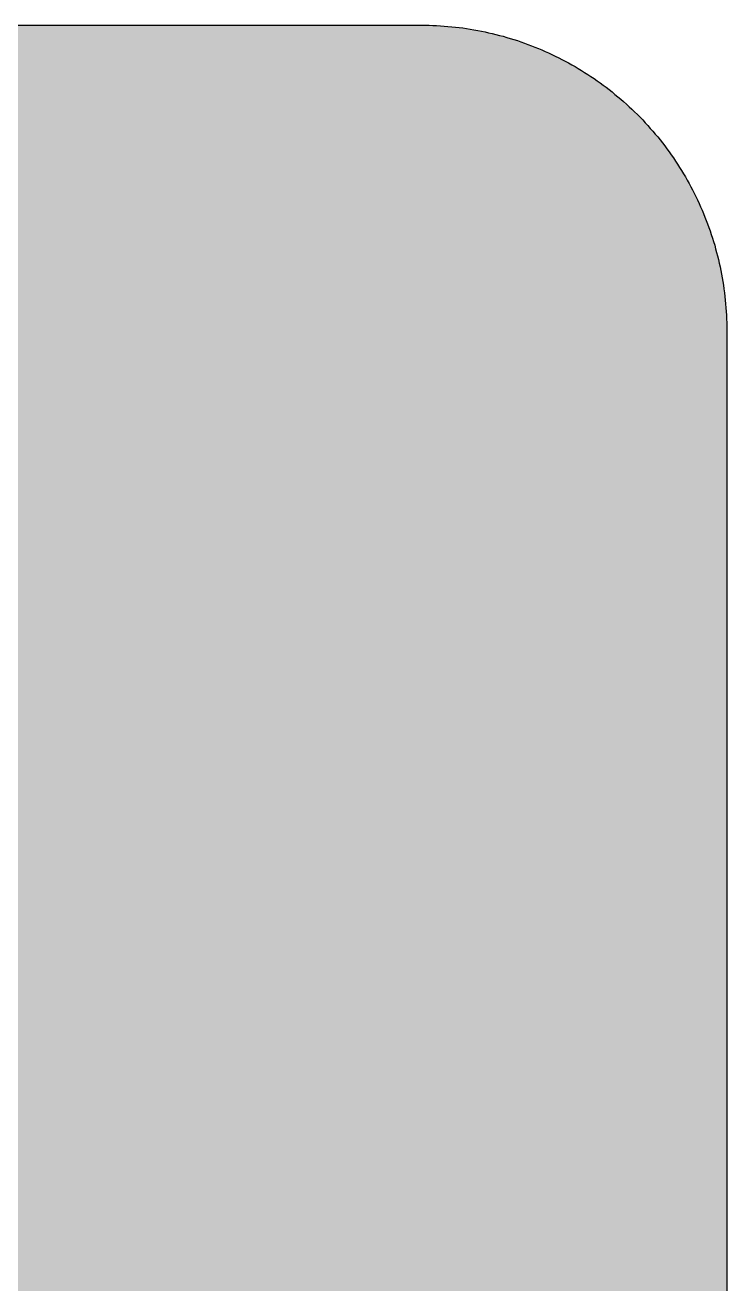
# Model space of a CAD drawing. Header units: millimetres. Extents: x 0 to 212, y 0 to 116.
# Drawn here: x 179.3 to 211.7, y 58.3 to 116.5 of the extents above; entities that cross this region are included whole.
import ezdxf

# ---------------------------------------------------------------- set-up
doc = ezdxf.new("R2010")
doc.units = ezdxf.units.MM

msp = doc.modelspace()

# ---------------------------------------------------------------- hatches: boundary and pattern name
msp.add_hatch(color=254).paths.add_polyline_path([(14.1633, 0.0536), (13.9878, 0.0533), (13.8125, 0.0559), (13.6373, 0.061), (13.462, 0.0686), (13.2893, 0.0787), (13.114, 0.0914), (12.9413, 0.1041), (12.7686, 0.1219), (12.5959, 0.1397), (12.4231, 0.16), (12.2504, 0.1829), (12.0777, 0.2057), (11.9075, 0.2337), (11.7373, 0.2616), (11.5672, 0.2921), (11.397, 0.3251), (11.2268, 0.3607), (11.0592, 0.3988), (10.8915, 0.4369), (10.7239, 0.4775), (10.5562, 0.5207), (10.3886, 0.5664), (10.2235, 0.6121), (10.0584, 0.6629), (9.8933, 0.7137), (9.7307, 0.7671), (9.5682, 0.8204), (9.4056, 0.8788), (9.2431, 0.9373), (9.083, 0.9982), (8.923, 1.0617), (8.763, 1.1252), (8.6055, 1.1938), (8.4455, 1.2624), (8.2906, 1.331), (8.1331, 1.4046), (7.9781, 1.4783), (7.8232, 1.5545), (7.6708, 1.6332), (7.5184, 1.7145), (7.366, 1.7958), (7.2161, 1.8796), (7.0663, 1.966), (6.919, 2.0523), (6.7716, 2.1438), (6.6243, 2.2352), (6.4795, 2.3266), (6.3348, 2.4232), (6.19, 2.5197), (6.0477, 2.6187), (5.908, 2.7178), (5.7683, 2.8194), (5.6286, 2.9235), (5.4915, 3.0302), (5.3543, 3.1369), (5.2197, 3.2461), (5.0851, 3.3579), (4.953, 3.4722), (4.8209, 3.5865), (4.6914, 3.7033), (4.5644, 3.8202), (4.4348, 3.9395), (4.3104, 4.0615), (4.1859, 4.1859), (4.0615, 4.3104), (3.9395, 4.4348), (3.8202, 4.5618), (3.7033, 4.6914), (3.5865, 4.8209), (3.4722, 4.953), (3.3579, 5.0851), (3.2487, 5.2197), (3.1369, 5.3543), (3.0302, 5.4915), (2.9235, 5.6286), (2.8194, 5.7683), (2.7178, 5.908), (2.6187, 6.0477), (2.5197, 6.19), (2.4232, 6.3348), (2.3266, 6.477), (2.2352, 6.6243), (2.1438, 6.7691), (2.0523, 6.919), (1.966, 7.0663), (1.8796, 7.2161), (1.7958, 7.366), (1.7145, 7.5184), (1.6332, 7.6708), (1.5545, 7.8232), (1.4783, 7.9781), (1.4046, 8.1331), (1.331, 8.2906), (1.2598, 8.4455), (1.1913, 8.603), (1.1252, 8.763), (1.0592, 8.923), (0.9982, 9.083), (0.9373, 9.2431), (0.8763, 9.4056), (0.8204, 9.5682), (0.7645, 9.7307), (0.7112, 9.8933), (0.6604, 10.0584), (0.6121, 10.2235), (0.5639, 10.3911), (0.5207, 10.5562), (0.4775, 10.7239), (0.4343, 10.8915), (0.3962, 11.0592), (0.3607, 11.2268), (0.3251, 11.397), (0.2921, 11.5672), (0.2616, 11.7373), (0.2311, 11.9075), (0.2057, 12.0802), (0.1803, 12.2504), (0.1575, 12.4231), (0.1372, 12.5959), (0.1194, 12.7686), (0.1041, 12.9413), (0.0889, 13.1166), (0.0787, 13.2893), (0.0686, 13.4645), (0.061, 13.6373), (0.0559, 13.8125), (0.0508, 13.9878), (0.0508, 14.163), (0.0522, 102.3592), (0.0508, 102.5322), (0.0559, 102.7074), (0.061, 102.8827), (0.0686, 103.058), (0.0787, 103.2307), (0.0889, 103.4059), (0.1041, 103.5787), (0.1194, 103.7514), (0.1372, 103.9241), (0.1575, 104.0968), (0.1803, 104.2695), (0.2057, 104.4423), (0.2311, 104.6124), (0.2616, 104.7826), (0.2921, 104.9528), (0.3251, 105.123), (0.3607, 105.2932), (0.3962, 105.4608), (0.4343, 105.6284), (0.4775, 105.7961), (0.5207, 105.9637), (0.5639, 106.1314), (0.6121, 106.2965), (0.6604, 106.4616), (0.7112, 106.6267), (0.7645, 106.7892), (0.8204, 106.9518), (0.8763, 107.1143), (0.9373, 107.2769), (0.9982, 107.4369), (1.0592, 107.5969), (1.1252, 107.757), (1.1913, 107.9144), (1.2598, 108.0745), (1.331, 108.2294), (1.4046, 108.3869), (1.4783, 108.5418), (1.5545, 108.6968), (1.6332, 108.8492), (1.7145, 109.0016), (1.7958, 109.154), (1.8796, 109.3038), (1.966, 109.4537), (2.0523, 109.601), (2.1438, 109.7483), (2.2352, 109.8956), (2.3266, 110.0404), (2.4232, 110.1852), (2.5197, 110.33), (2.6187, 110.4722), (2.7178, 110.6119), (2.8194, 110.7516), (2.9235, 110.8913), (3.0302, 111.0285), (3.1369, 111.1656), (3.2487, 111.3003), (3.3579, 111.4349), (3.4722, 111.567), (3.5865, 111.699), (3.7033, 111.8286), (3.8202, 111.9556), (3.9395, 112.0851), (4.0615, 112.2096), (4.1859, 112.334), (4.3104, 112.4585), (4.4348, 112.5804), (4.5644, 112.6998), (4.6914, 112.8166), (4.8209, 112.9335), (4.953, 113.0478), (5.0851, 113.1621), (5.2197, 113.2713), (5.3543, 113.3831), (5.4915, 113.4897), (5.6286, 113.5964), (5.7683, 113.7006), (5.908, 113.8022), (6.0477, 113.9012), (6.19, 114.0003), (6.3348, 114.0968), (6.4795, 114.1933), (6.6243, 114.2848), (6.7716, 114.3762), (6.919, 114.4676), (7.0663, 114.554), (7.2161, 114.6404), (7.366, 114.7242), (7.5184, 114.8055), (7.6708, 114.8867), (7.8232, 114.9655), (7.9781, 115.0417), (8.1331, 115.1153), (8.2906, 115.189), (8.4455, 115.2601), (8.6055, 115.3287), (8.763, 115.3947), (8.923, 115.4608), (9.083, 115.5217), (9.2431, 115.5827), (9.4056, 115.6437), (9.5682, 115.6995), (9.7307, 115.7554), (9.8933, 115.8088), (10.0584, 115.8596), (10.2235, 115.9078), (10.3886, 115.9561), (10.5562, 115.9993), (10.7239, 116.0424), (10.8915, 116.0856), (11.0592, 116.1237), (11.2268, 116.1593), (11.397, 116.1948), (11.5672, 116.2279), (11.7373, 116.2583), (11.9075, 116.2888), (12.0777, 116.3142), (12.2504, 116.3396), (12.4231, 116.3625), (12.5959, 116.3828), (12.7686, 116.4006), (12.9413, 116.4158), (13.114, 116.4311), (13.2893, 116.4412), (13.462, 116.4514), (13.6373, 116.459), (13.8125, 116.4641), (13.9878, 116.4692), (14.163, 116.4692), (197.6078, 116.4703), (197.7822, 116.4692), (197.9574, 116.4641), (198.1327, 116.459), (198.3054, 116.4514), (198.4807, 116.4412), (198.6534, 116.4311), (198.8287, 116.4158), (199.0014, 116.4006), (199.1741, 116.3828), (199.3468, 116.3625), (199.5195, 116.3396), (199.6897, 116.3142), (199.8624, 116.2888), (200.0326, 116.2583), (200.2028, 116.2279), (200.373, 116.1948), (200.5432, 116.1593), (200.7108, 116.1237), (200.8784, 116.0856), (201.0461, 116.0424), (201.2137, 115.9993), (201.3788, 115.9561), (201.5465, 115.9078), (201.7116, 115.8596), (201.8767, 115.8088), (202.0392, 115.7554), (202.2018, 115.6995), (202.3643, 115.6437), (202.5269, 115.5827), (202.6869, 115.5217), (202.8469, 115.4608), (203.007, 115.3947), (203.167, 115.3287), (203.3245, 115.2601), (203.4794, 115.189), (203.6369, 115.1153), (203.7918, 115.0417), (203.9468, 114.9655), (204.0992, 114.8867), (204.2516, 114.8055), (204.404, 114.7242), (204.5538, 114.6404), (204.7037, 114.554), (204.8535, 114.4676), (205.0009, 114.3762), (205.1456, 114.2848), (205.293, 114.1933), (205.4352, 114.0968), (205.58, 114.0003), (205.7222, 113.9012), (205.8619, 113.8022), (206.0016, 113.7006), (206.1413, 113.5964), (206.2785, 113.4897), (206.4156, 113.3831), (206.5503, 113.2713), (206.6849, 113.1621), (206.817, 113.0478), (206.949, 112.9335), (207.0786, 112.8166), (207.2081, 112.6998), (207.3351, 112.5804), (207.4596, 112.4585), (207.584, 112.334), (207.7085, 112.2096), (207.8304, 112.0851), (207.9498, 111.9556), (208.0666, 111.8286), (208.1835, 111.699), (208.2978, 111.567), (208.4121, 111.4349), (208.5238, 111.3003), (208.6331, 111.1656), (208.7397, 111.0285), (208.8464, 110.8913), (208.9506, 110.7516), (209.0522, 110.6119), (209.1512, 110.4722), (209.2503, 110.33), (209.3468, 110.1852), (209.4433, 110.0404), (209.5348, 109.8956), (209.6262, 109.7483), (209.7176, 109.601), (209.804, 109.4537), (209.8904, 109.3038), (209.9742, 109.154), (210.0555, 109.0016), (210.1367, 108.8492), (210.2155, 108.6968), (210.2917, 108.5418), (210.3653, 108.3869), (210.439, 108.2294), (210.5076, 108.0745), (210.5762, 107.9144), (210.6447, 107.757), (210.7082, 107.5969), (210.7717, 107.4369), (210.8327, 107.2769), (210.8911, 107.1143), (210.9495, 106.9518), (211.0029, 106.7892), (211.0562, 106.6267), (211.107, 106.4616), (211.1578, 106.2965), (211.2035, 106.1314), (211.2493, 105.9637), (211.2924, 105.7961), (211.3331, 105.6284), (211.3712, 105.4608), (211.4093, 105.2932), (211.4448, 105.123), (211.4779, 104.9528), (211.5083, 104.7826), (211.5363, 104.6124), (211.5642, 104.4423), (211.5871, 104.2695), (211.6099, 104.0968), (211.6303, 103.9241), (211.648, 103.7514), (211.6658, 103.5787), (211.6785, 103.4059), (211.6912, 103.2307), (211.7014, 103.058), (211.709, 102.8827), (211.7141, 102.7074), (211.7166, 102.5322), (211.7166, 102.3569), (211.7189, 14.1647), (211.7166, 13.9878), (211.7141, 13.8125), (211.709, 13.6373), (211.7014, 13.4645), (211.6912, 13.2893), (211.6785, 13.1166), (211.6658, 12.9413), (211.648, 12.7686), (211.6303, 12.5959), (211.6099, 12.4231), (211.5871, 12.2504), (211.5642, 12.0802), (211.5363, 11.9075), (211.5083, 11.7373), (211.4779, 11.5672), (211.4448, 11.397), (211.4093, 11.2268), (211.3712, 11.0592), (211.3331, 10.8915), (211.2924, 10.7239), (211.2493, 10.5562), (211.2035, 10.3911), (211.1578, 10.2235), (211.107, 10.0584), (211.0562, 9.8933), (211.0029, 9.7307), (210.9495, 9.5682), (210.8911, 9.4056), (210.8327, 9.2431), (210.7717, 9.083), (210.7082, 8.923), (210.6447, 8.763), (210.5762, 8.603), (210.5076, 8.4455), (210.439, 8.2906), (210.3653, 8.1331), (210.2917, 7.9781), (210.2155, 7.8232), (210.1367, 7.6708), (210.0555, 7.5184), (209.9742, 7.366), (209.8904, 7.2161), (209.804, 7.0663), (209.7176, 6.919), (209.6262, 6.7691), (209.5348, 6.6243), (209.4433, 6.477), (209.3468, 6.3348), (209.2503, 6.19), (209.1512, 6.0477), (209.0522, 5.908), (208.9506, 5.7683), (208.8464, 5.6286), (208.7397, 5.4915), (208.6331, 5.3543), (208.5238, 5.2197), (208.4121, 5.0851), (208.2978, 4.953), (208.1835, 4.8209), (208.0666, 4.6914), (207.9498, 4.5618), (207.8304, 4.4348), (207.7085, 4.3104), (207.584, 4.1859), (207.4596, 4.0615), (207.3351, 3.9395), (207.2081, 3.8202), (207.0786, 3.7033), (206.949, 3.5865), (206.817, 3.4722), (206.6849, 3.3579), (206.5503, 3.2461), (206.4156, 3.1369), (206.2785, 3.0302), (206.1413, 2.9235), (206.0016, 2.8194), (205.8619, 2.7178), (205.7222, 2.6187), (205.58, 2.5197), (205.4352, 2.4232), (205.293, 2.3266), (205.1456, 2.2352), (205.0009, 2.1438), (204.8535, 2.0523), (204.7037, 1.966), (204.5538, 1.8796), (204.404, 1.7958), (204.2516, 1.7145), (204.0992, 1.6332), (203.9468, 1.5545), (203.7918, 1.4783), (203.6369, 1.4046), (203.4794, 1.331), (203.3245, 1.2624), (203.167, 1.1938), (203.007, 1.1252), (202.8469, 1.0617), (202.6869, 0.9982), (202.5269, 0.9373), (202.3643, 0.8788), (202.2018, 0.8204), (202.0392, 0.7671), (201.8767, 0.7137), (201.7116, 0.6629), (201.5465, 0.6121), (201.3788, 0.5664), (201.2137, 0.5207), (201.0461, 0.4775), (200.8784, 0.4369), (200.7108, 0.3988), (200.5432, 0.3607), (200.373, 0.3251), (200.2028, 0.2921), (200.0326, 0.2616), (199.8624, 0.2337), (199.6897, 0.2057), (199.5195, 0.1829), (199.3468, 0.16), (199.1741, 0.1397), (199.0014, 0.1219), (198.8287, 0.1041), (198.6534, 0.0914), (198.4807, 0.0787), (198.3054, 0.0686), (198.1327, 0.061), (197.9574, 0.0559), (197.7822, 0.0533), (197.6069, 0.0533)])
h = msp.add_hatch(color=59)
h.paths.add_polyline_path([(14.1633, 3.5814), (13.8887, 3.5839), (13.6169, 3.5941), (13.3477, 3.6119), (13.081, 3.6347), (12.8143, 3.6652), (12.5501, 3.7008), (12.2885, 3.7465), (12.0294, 3.7948), (11.7729, 3.8506), (11.5164, 3.9141), (11.2649, 3.9827), (11.016, 4.0564), (10.7671, 4.1351), (10.5232, 4.2215), (10.2819, 4.3129), (10.0432, 4.412), (9.8069, 4.5161), (9.5733, 4.6228), (9.3447, 4.7371), (9.1186, 4.8565), (8.8951, 4.9809), (8.6741, 5.113), (8.4582, 5.2476), (8.2448, 5.3873), (8.0366, 5.5321), (7.8308, 5.682), (7.6276, 5.8369), (7.4295, 5.9969), (7.2365, 6.1595), (7.046, 6.3297), (6.8605, 6.5024), (6.6777, 6.6802), (6.5024, 6.8605), (6.3271, 7.046), (6.1595, 7.2365), (5.9969, 7.432), (5.8369, 7.6302), (5.682, 7.8308), (5.5321, 8.0366), (5.3873, 8.2448), (5.2451, 8.4582), (5.1105, 8.6741), (4.9809, 8.8951), (4.8565, 9.1186), (4.7371, 9.3447), (4.6228, 9.5758), (4.5136, 9.8069), (4.4094, 10.0432), (4.3129, 10.2819), (4.2215, 10.5232), (4.1351, 10.7696), (4.0538, 11.016), (3.9802, 11.2649), (3.9116, 11.5189), (3.8506, 11.7729), (3.7948, 12.0294), (3.744, 12.2911), (3.7008, 12.5527), (3.6627, 12.8143), (3.6322, 13.081), (3.6093, 13.3502), (3.5916, 13.6195), (3.5814, 13.8913), (3.5789, 14.163), (3.58, 102.3592), (3.5814, 102.6312), (3.5916, 102.903), (3.6093, 103.1723), (3.6322, 103.439), (3.6627, 103.7057), (3.7008, 103.9698), (3.744, 104.2314), (3.7948, 104.4905), (3.8506, 104.7471), (3.9116, 105.0036), (3.9802, 105.2551), (4.0538, 105.504), (4.1351, 105.7529), (4.2215, 105.9967), (4.3129, 106.238), (4.4094, 106.4768), (4.5136, 106.713), (4.6228, 106.9467), (4.7371, 107.1753), (4.8565, 107.4014), (4.9809, 107.6249), (5.1105, 107.8459), (5.2451, 108.0618), (5.3873, 108.2751), (5.5321, 108.4834), (5.682, 108.6891), (5.8369, 108.8923), (5.9969, 109.0905), (6.1595, 109.2835), (6.3271, 109.474), (6.5024, 109.6594), (6.6777, 109.8423), (6.8605, 110.0176), (7.046, 110.1928), (7.2365, 110.3605), (7.4295, 110.523), (7.6276, 110.683), (7.8308, 110.838), (8.0366, 110.9878), (8.2448, 111.1326), (8.4582, 111.2749), (8.6741, 111.4095), (8.8951, 111.539), (9.1186, 111.6635), (9.3447, 111.7829), (9.5733, 111.8972), (9.8069, 112.0064), (10.0432, 112.1105), (10.2819, 112.207), (10.5232, 112.2985), (10.7671, 112.3848), (11.016, 112.4661), (11.2649, 112.5398), (11.5164, 112.6084), (11.7729, 112.6693), (12.0294, 112.7252), (12.2885, 112.776), (12.5501, 112.8192), (12.8143, 112.8573), (13.081, 112.8878), (13.3477, 112.9106), (13.6169, 112.9284), (13.8887, 112.9386), (14.163, 112.9411), (197.6078, 112.9425), (197.8787, 112.9386), (198.1505, 112.9284), (198.4197, 112.9106), (198.689, 112.8878), (198.9557, 112.8573), (199.2173, 112.8192), (199.4789, 112.776), (199.7405, 112.7252), (199.9971, 112.6693), (200.2511, 112.6084), (200.5051, 112.5398), (200.754, 112.4661), (201.0004, 112.3848), (201.2467, 112.2985), (201.488, 112.207), (201.7268, 112.1105), (201.963, 112.0064), (202.1942, 111.8972), (202.4253, 111.7829), (202.6514, 111.6635), (202.8749, 111.539), (203.0959, 111.4095), (203.3118, 111.2749), (203.5251, 111.1326), (203.7334, 110.9878), (203.9391, 110.838), (204.1398, 110.683), (204.3379, 110.523), (204.5335, 110.3605), (204.724, 110.1928), (204.9094, 110.0176), (205.0898, 109.8423), (205.2676, 109.6594), (205.4403, 109.474), (205.6105, 109.2835), (205.773, 109.0905), (205.933, 108.8923), (206.088, 108.6891), (206.2378, 108.4834), (206.3826, 108.2751), (206.5223, 108.0618), (206.6569, 107.8459), (206.789, 107.6249), (206.9135, 107.4014), (207.0329, 107.1753), (207.1472, 106.9467), (207.2538, 106.713), (207.358, 106.4768), (207.457, 106.238), (207.5485, 105.9967), (207.6348, 105.7529), (207.7136, 105.504), (207.7872, 105.2551), (207.8558, 105.0036), (207.9193, 104.7471), (207.9752, 104.4905), (208.0235, 104.2314), (208.0692, 103.9698), (208.1047, 103.7057), (208.1352, 103.439), (208.1581, 103.1723), (208.1759, 102.903), (208.186, 102.6312), (208.1911, 102.3569), (208.1911, 14.1647), (208.186, 13.8913), (208.1759, 13.6195), (208.1581, 13.3502), (208.1352, 13.081), (208.1047, 12.8143), (208.0692, 12.5527), (208.0235, 12.2911), (207.9752, 12.0294), (207.9193, 11.7729), (207.8558, 11.5189), (207.7872, 11.2649), (207.7136, 11.016), (207.6348, 10.7696), (207.5485, 10.5232), (207.457, 10.2819), (207.358, 10.0432), (207.2538, 9.8069), (207.1472, 9.5758), (207.0329, 9.3447), (206.9135, 9.1186), (206.789, 8.8951), (206.6569, 8.6741), (206.5223, 8.4582), (206.3826, 8.2448), (206.2378, 8.0366), (206.088, 7.8308), (205.933, 7.6302), (205.773, 7.432), (205.6105, 7.2365), (205.4403, 7.046), (205.2676, 6.8605), (205.0898, 6.6802), (204.9094, 6.5024), (204.724, 6.3297), (204.5335, 6.1595), (204.3379, 5.9969), (204.1398, 5.8369), (203.9391, 5.682), (203.7334, 5.5321), (203.5251, 5.3873), (203.3118, 5.2476), (203.0959, 5.113), (202.8749, 4.9809), (202.6514, 4.8565), (202.4253, 4.7371), (202.1942, 4.6228), (201.963, 4.5161), (201.7268, 4.412), (201.488, 4.3129), (201.2467, 4.2215), (201.0004, 4.1351), (200.754, 4.0564), (200.5051, 3.9827), (200.2511, 3.9141), (199.9971, 3.8506), (199.7405, 3.7948), (199.4789, 3.7465), (199.2173, 3.7008), (198.9557, 3.6652), (198.689, 3.6347), (198.4197, 3.6119), (198.1505, 3.5941), (197.8787, 3.5839), (197.6069, 3.5789)])
h.paths.add_polyline_path([(14.1633, 8.8731), (14.0259, 8.8748), (13.8887, 8.8798), (13.7541, 8.8875), (13.622, 8.9002), (13.4874, 8.9154), (13.3553, 8.9332), (13.2258, 8.9535), (13.0962, 8.9789), (12.9667, 9.0068), (12.8397, 9.0373), (12.7127, 9.0729), (12.5882, 9.1084), (12.4663, 9.1491), (12.3419, 9.1923), (12.2225, 9.238), (12.1031, 9.2888), (11.9837, 9.3396), (11.8694, 9.3929), (11.7526, 9.4513), (11.6408, 9.5098), (11.5291, 9.5733), (11.4198, 9.6368), (11.3106, 9.7053), (11.2039, 9.7765), (11.0998, 9.8476), (10.9957, 9.9238), (10.8966, 10), (10.7975, 10.0787), (10.6985, 10.1625), (10.6045, 10.2464), (10.5105, 10.3327), (10.4216, 10.4216), (10.3327, 10.5131), (10.2464, 10.6045), (10.16, 10.701), (10.0787, 10.7975), (10, 10.8966), (9.9212, 10.9982), (9.8476, 11.0998), (9.7739, 11.2039), (9.7053, 11.3106), (9.6368, 11.4198), (9.5707, 11.5291), (9.5098, 11.6408), (9.4488, 11.7551), (9.3929, 11.8694), (9.337, 11.9863), (9.2862, 12.1031), (9.238, 12.2225), (9.1923, 12.3444), (9.1491, 12.4663), (9.1084, 12.5908), (9.0703, 12.7152), (9.0373, 12.8397), (9.0068, 12.9692), (8.9789, 13.0962), (8.9535, 13.2258), (8.9306, 13.3579), (8.9129, 13.4899), (8.8976, 13.622), (8.8849, 13.7566), (8.8773, 13.8913), (8.8722, 14.0259), (8.8697, 14.163), (8.8717, 102.3592), (8.8722, 102.4941), (8.8773, 102.6312), (8.8849, 102.7659), (8.8976, 102.8979), (8.9129, 103.0326), (8.9306, 103.1646), (8.9535, 103.2942), (8.9789, 103.4237), (9.0068, 103.5533), (9.0373, 103.6803), (9.0703, 103.8073), (9.1084, 103.9317), (9.1491, 104.0536), (9.1923, 104.1781), (9.238, 104.2975), (9.2862, 104.4169), (9.337, 104.5362), (9.3929, 104.6505), (9.4488, 104.7674), (9.5098, 104.8791), (9.5707, 104.9909), (9.6368, 105.1001), (9.7053, 105.2093), (9.7739, 105.316), (9.8476, 105.4202), (9.9212, 105.5243), (10, 105.6234), (10.0787, 105.7224), (10.16, 105.8215), (10.2464, 105.9155), (10.3327, 106.0094), (10.4216, 106.0983), (10.5105, 106.1872), (10.6045, 106.2736), (10.6985, 106.36), (10.7975, 106.4412), (10.8966, 106.52), (10.9957, 106.5987), (11.0998, 106.6724), (11.2039, 106.746), (11.3106, 106.8146), (11.4198, 106.8832), (11.5291, 106.9492), (11.6408, 107.0102), (11.7526, 107.0712), (11.8694, 107.127), (11.9837, 107.1829), (12.1031, 107.2337), (12.2225, 107.282), (12.3419, 107.3277), (12.4663, 107.3709), (12.5882, 107.4115), (12.7127, 107.4496), (12.8397, 107.4826), (12.9667, 107.5131), (13.0962, 107.5411), (13.2258, 107.5665), (13.3553, 107.5893), (13.4874, 107.6071), (13.622, 107.6223), (13.7541, 107.635), (13.8887, 107.6427), (14.0259, 107.6477), (14.163, 107.6503), (197.6078, 107.6508), (197.7441, 107.6477), (197.8787, 107.6427), (198.0133, 107.635), (198.1479, 107.6223), (198.28, 107.6071), (198.4121, 107.5893), (198.5442, 107.5665), (198.6737, 107.5411), (198.8007, 107.5131), (198.9303, 107.4826), (199.0547, 107.4496), (199.1792, 107.4115), (199.3036, 107.3709), (199.4256, 107.3277), (199.5475, 107.282), (199.6669, 107.2337), (199.7837, 107.1829), (199.9005, 107.127), (200.0148, 107.0712), (200.1291, 107.0102), (200.2409, 106.9492), (200.3501, 106.8832), (200.4593, 106.8146), (200.566, 106.746), (200.6702, 106.6724), (200.7718, 106.5987), (200.8734, 106.52), (200.9724, 106.4412), (201.0689, 106.36), (201.1655, 106.2736), (201.2569, 106.1872), (201.3483, 106.0983), (201.4372, 106.0094), (201.5236, 105.9155), (201.6074, 105.8215), (201.6912, 105.7224), (201.77, 105.6234), (201.8462, 105.5243), (201.9224, 105.4202), (201.9935, 105.316), (202.0646, 105.2093), (202.1332, 105.1001), (202.1967, 104.9909), (202.2602, 104.8791), (202.3186, 104.7674), (202.377, 104.6505), (202.4304, 104.5362), (202.4812, 104.4169), (202.532, 104.2975), (202.5777, 104.1781), (202.6209, 104.0536), (202.6615, 103.9317), (202.6971, 103.8073), (202.7326, 103.6803), (202.7631, 103.5533), (202.7911, 103.4237), (202.8165, 103.2942), (202.8368, 103.1646), (202.8546, 103.0326), (202.8698, 102.8979), (202.8825, 102.7659), (202.8901, 102.6312), (202.8952, 102.4941), (202.8977, 102.3569), (202.8994, 14.1647), (202.8952, 14.0259), (202.8901, 13.8913), (202.8825, 13.7566), (202.8698, 13.622), (202.8546, 13.4899), (202.8368, 13.3579), (202.8165, 13.2258), (202.7911, 13.0962), (202.7631, 12.9692), (202.7326, 12.8397), (202.6971, 12.7152), (202.6615, 12.5908), (202.6209, 12.4663), (202.5777, 12.3444), (202.532, 12.2225), (202.4812, 12.1031), (202.4304, 11.9863), (202.377, 11.8694), (202.3186, 11.7551), (202.2602, 11.6408), (202.1967, 11.5291), (202.1332, 11.4198), (202.0646, 11.3106), (201.9935, 11.2039), (201.9224, 11.0998), (201.8462, 10.9982), (201.77, 10.8966), (201.6912, 10.7975), (201.6074, 10.701), (201.5236, 10.6045), (201.4372, 10.5131), (201.3483, 10.4216), (201.2569, 10.3327), (201.1655, 10.2464), (201.0689, 10.1625), (200.9724, 10.0787), (200.8734, 10), (200.7718, 9.9238), (200.6702, 9.8476), (200.566, 9.7765), (200.4593, 9.7053), (200.3501, 9.6368), (200.2409, 9.5733), (200.1291, 9.5098), (200.0148, 9.4513), (199.9005, 9.3929), (199.7837, 9.3396), (199.6669, 9.2888), (199.5475, 9.238), (199.4256, 9.1923), (199.3036, 9.1491), (199.1792, 9.1084), (199.0547, 9.0729), (198.9303, 9.0373), (198.8007, 9.0068), (198.6737, 8.9789), (198.5442, 8.9535), (198.4121, 8.9332), (198.28, 8.9154), (198.1479, 8.9002), (198.0133, 8.8875), (197.8787, 8.8798), (197.7441, 8.8748), (197.6069, 8.8722)], flags=16)
h = msp.add_hatch(color=59)
h.paths.add_polyline_path([(193.3152, 75.184), (193.3152, 77.3959), (193.3118, 77.6808), (193.3092, 77.9602), (193.3042, 78.2396), (193.294, 78.5114), (193.2838, 78.7806), (193.2686, 79.0473), (193.2534, 79.309), (193.2356, 79.5655), (193.2127, 79.817), (193.1873, 80.0659), (193.1619, 80.3123), (193.1314, 80.551), (193.0984, 80.7898), (193.0629, 81.0209), (193.0248, 81.2495), (192.9841, 81.473), (192.9384, 81.6915), (192.8927, 81.9074), (192.8419, 82.1182), (192.7885, 82.3265), (192.7301, 82.5271), (192.6717, 82.7253), (192.6082, 82.9208), (192.5422, 83.1088), (192.4736, 83.2942), (192.3999, 83.4746), (192.3237, 83.6524), (192.245, 83.8225), (192.1612, 83.9902), (192.0748, 84.1527), (191.9859, 84.3128), (191.8919, 84.4677), (191.7954, 84.615), (191.6963, 84.7623), (191.5922, 84.902), (191.483, 85.0367), (191.3712, 85.1687), (191.2569, 85.2957), (191.1375, 85.4177), (191.0156, 85.537), (190.8886, 85.6488), (190.7591, 85.758), (190.6245, 85.8622), (190.4848, 85.9612), (190.3425, 86.0552), (190.1977, 86.1441), (190.0453, 86.2305), (189.8929, 86.3117), (189.7329, 86.3854), (189.5704, 86.4565), (189.4027, 86.5226), (189.2325, 86.5835), (189.0573, 86.6419), (188.8769, 86.6927), (188.6915, 86.7385), (188.5036, 86.7816), (188.3105, 86.8197), (188.1149, 86.8502), (187.9117, 86.8782), (187.706, 86.901), (187.4952, 86.9188), (187.2793, 86.929), (187.0583, 86.9366), (186.8322, 86.9391), (186.6113, 86.9366), (186.3928, 86.9315), (186.1795, 86.9188), (185.9686, 86.901), (185.7629, 86.8782), (185.5597, 86.8528), (185.359, 86.8197), (185.1635, 86.7842), (184.973, 86.741), (184.785, 86.6953), (184.5996, 86.6419), (184.4192, 86.5861), (184.244, 86.5226), (184.0687, 86.4565), (183.9011, 86.3854), (183.7334, 86.3067), (183.5734, 86.2228), (183.4134, 86.1365), (183.2585, 86.0425), (183.1061, 85.9434), (182.9587, 85.8418), (182.8165, 85.7326), (182.6743, 85.6183), (182.5371, 85.4989), (182.405, 85.3719), (182.2755, 85.2424), (182.1485, 85.1078), (182.0266, 84.9655), (181.9072, 84.8182), (181.7903, 84.6658), (181.6786, 84.5083), (181.5694, 84.3458), (181.4652, 84.1756), (181.3636, 84.0029), (181.2646, 83.8225), (181.1706, 83.6371), (181.0791, 83.4466), (180.9902, 83.2485), (180.9064, 83.0478), (180.8251, 82.8396), (180.7489, 82.6237), (180.6753, 82.4052), (180.6042, 82.1792), (180.5356, 81.948), (180.4721, 81.7118), (180.4111, 81.468), (180.3552, 81.219), (180.3019, 80.965), (180.2511, 80.706), (180.2028, 80.4393), (180.1597, 80.1675), (180.119, 79.8881), (180.0809, 79.6036), (180.0479, 79.314), (180.0174, 79.0169), (179.9895, 78.7146), (179.9641, 78.4073), (179.9438, 78.0923), (179.926, 77.7723), (179.9133, 77.4446), (179.9006, 77.1119), (179.893, 76.774), (179.8879, 76.4286), (179.8853, 76.0755), (179.8904, 75.6869), (179.898, 75.3085), (179.9107, 74.9402), (179.9285, 74.582), (179.9539, 74.2315), (179.9819, 73.8911), (180.0149, 73.5584), (180.053, 73.2358), (180.0962, 72.9209), (180.1444, 72.6161), (180.1978, 72.3189), (180.2562, 72.0319), (180.3171, 71.7525), (180.3832, 71.4807), (180.4543, 71.2191), (180.528, 70.9625), (180.6067, 70.7161), (180.6905, 70.4774), (180.7769, 70.2462), (180.8658, 70.0202), (180.9623, 69.8043), (181.0588, 69.596), (181.1604, 69.3953), (181.2671, 69.1998), (181.3738, 69.0118), (181.4855, 68.8315), (181.6024, 68.6587), (181.7218, 68.4911), (181.8411, 68.3311), (181.9656, 68.1761), (182.0951, 68.0288), (182.2247, 67.8866), (182.3593, 67.752), (182.4939, 67.6224), (182.6336, 67.5005), (182.7733, 67.3811), (182.9181, 67.2694), (183.0629, 67.1652), (183.2127, 67.0636), (183.3626, 66.9671), (183.515, 66.8782), (183.6699, 66.7918), (183.8249, 66.7131), (183.9849, 66.6369), (184.1449, 66.5683), (184.3075, 66.5023), (184.47, 66.4413), (184.6351, 66.3829), (184.8002, 66.3321), (184.9704, 66.2838), (185.1381, 66.2381), (185.3082, 66.1975), (185.481, 66.1619), (185.6537, 66.1289), (185.8264, 66.101), (186.0017, 66.0756), (186.1744, 66.0527), (186.3522, 66.0349), (186.5274, 66.0197), (186.7052, 66.007), (186.883, 65.9968), (187.0608, 65.9917), (187.2386, 65.9867), (187.4164, 65.9867), (187.5155, 65.9867), (187.6171, 65.9892), (187.7162, 65.9917), (187.8152, 65.9943), (187.9168, 65.9994), (188.0159, 66.0044), (188.1149, 66.0121), (188.214, 66.0197), (188.3131, 66.0298), (188.4121, 66.04), (188.5112, 66.0502), (188.6102, 66.0629), (188.7093, 66.0756), (188.8058, 66.0883), (188.9049, 66.101), (189.0014, 66.1162), (189.0979, 66.134), (189.1944, 66.1492), (189.291, 66.167), (189.3875, 66.1848), (189.484, 66.2051), (189.578, 66.2254), (189.672, 66.2457), (189.7685, 66.2661), (189.8599, 66.2889), (189.9539, 66.3092), (190.0479, 66.3321), (190.1393, 66.3575), (190.2308, 66.3804), (190.3197, 66.4058), (190.4111, 66.4312), (190.5, 66.4566), (190.5889, 66.482), (190.6778, 66.5099), (190.7642, 66.5353), (190.8505, 66.5632), (190.9369, 66.5912), (191.0232, 66.6191), (191.1071, 66.6471), (191.1909, 66.6775), (191.2722, 66.7055), (191.3534, 66.736), (191.4347, 66.7664), (191.5135, 66.7969), (191.5947, 66.8274), (191.6709, 66.8579), (191.7497, 66.8884), (191.8233, 66.9188), (191.8995, 66.9493), (191.9732, 66.9823), (192.0469, 67.0128), (192.118, 67.0433), (192.1891, 67.0763), (192.2577, 67.1068), (192.3263, 67.1398), (192.3948, 67.1703), (192.4609, 67.2033), (192.5244, 67.2338), (192.5879, 67.2643), (192.6514, 67.2973), (192.7123, 67.3278), (192.7708, 67.3583), (192.8292, 67.3913), (192.8876, 67.4218), (191.7636, 70.2564), (191.6963, 70.2234), (191.6278, 70.1904), (191.5617, 70.1599), (191.4931, 70.1269), (191.4271, 70.0964), (191.3585, 70.0659), (191.2925, 70.038), (191.2264, 70.0075), (191.1604, 69.9795), (191.0918, 69.9516), (191.0258, 69.9237), (190.9597, 69.8957), (190.8937, 69.8678), (190.8277, 69.8424), (190.7591, 69.817), (190.693, 69.7916), (190.627, 69.7662), (190.561, 69.7408), (190.4949, 69.7179), (190.4289, 69.6925), (190.3654, 69.6697), (190.2993, 69.6468), (190.2333, 69.6265), (190.1673, 69.6036), (190.1012, 69.5833), (190.0377, 69.563), (189.9717, 69.5427), (189.9056, 69.5223), (189.8421, 69.5046), (189.7761, 69.4842), (189.7126, 69.4665), (189.6466, 69.4487), (189.5831, 69.4334), (189.517, 69.4157), (189.4535, 69.4004), (189.39, 69.3852), (189.3265, 69.3699), (189.2605, 69.3547), (189.197, 69.342), (189.1335, 69.3268), (189.07, 69.3141), (189.0065, 69.3014), (188.943, 69.2912), (188.8795, 69.2785), (188.8185, 69.2683), (188.755, 69.2582), (188.6915, 69.248), (188.6306, 69.2404), (188.5671, 69.2302), (188.5036, 69.2226), (188.4426, 69.215), (188.3791, 69.2074), (188.3181, 69.2023), (188.2572, 69.1972), (188.1937, 69.1896), (188.1327, 69.1871), (188.0718, 69.182), (188.0108, 69.1769), (187.9498, 69.1744), (187.8889, 69.1718), (187.8279, 69.1693), (187.767, 69.1693), (187.7085, 69.1693), (187.6476, 69.1667), (187.546, 69.1693), (187.4444, 69.1693), (187.3453, 69.1693), (187.2463, 69.1718), (187.1497, 69.1769), (187.0507, 69.1794), (186.9567, 69.1845), (186.8602, 69.1921), (186.7662, 69.1998), (186.6722, 69.2099), (186.5808, 69.2201), (186.4893, 69.2353), (186.3979, 69.248), (186.309, 69.2658), (186.2226, 69.2836), (186.1337, 69.3064), (186.0499, 69.3293), (185.9636, 69.3547), (185.8797, 69.3826), (185.7985, 69.4131), (185.7172, 69.4487), (185.6384, 69.4842), (185.5597, 69.5249), (185.481, 69.5655), (185.4073, 69.6138), (185.3311, 69.662), (185.2574, 69.7154), (185.1863, 69.7713), (185.1152, 69.8322), (185.0466, 69.8957), (184.978, 69.9643), (184.912, 70.0354), (184.8485, 70.1116), (184.785, 70.1929), (184.724, 70.2767), (184.6631, 70.3682), (184.6047, 70.4621), (184.5462, 70.5612), (184.4929, 70.6628), (184.437, 70.772), (184.3862, 70.8863), (184.3354, 71.0057), (184.2872, 71.1302), (184.2389, 71.2597), (184.1932, 71.3943), (184.15, 71.5366), (184.1094, 71.6839), (184.0687, 71.8363), (184.0306, 71.9938), (183.9951, 72.1589), (183.9595, 72.3316), (183.9265, 72.5094), (183.896, 72.6923), (183.8681, 72.8853), (183.8401, 73.0809), (183.8147, 73.2866), (183.7919, 73.4974), (183.7715, 73.7159), (183.7538, 73.9419), (183.736, 74.1756), (183.7207, 74.4144), (183.708, 74.6633), (183.6979, 74.9198), (183.6903, 75.1815)])
edge = h.paths.add_edge_path(flags=16)
edge.add_line((186.7574, 83.8768), (186.8551, 83.8759))
edge.add_line((186.8551, 83.8759), (186.9516, 83.8708))
edge.add_line((186.9516, 83.8708), (187.0481, 83.8683))
edge.add_line((187.0481, 83.8683), (187.1396, 83.8606))
edge.add_line((187.1396, 83.8606), (187.231, 83.853))
edge.add_line((187.231, 83.853), (187.3199, 83.8429))
edge.add_line((187.3199, 83.8429), (187.4088, 83.8302))
edge.add_line((187.4088, 83.8302), (187.4952, 83.8149))
edge.add_line((187.4952, 83.8149), (187.579, 83.7971))
edge.add_line((187.579, 83.7971), (187.6603, 83.7794))
edge.add_line((187.6603, 83.7794), (187.739, 83.7565))
edge.add_line((187.739, 83.7565), (187.8178, 83.7336))
edge.add_line((187.8178, 83.7336), (187.894, 83.7057))
edge.add_line((187.894, 83.7057), (187.9676, 83.6778))
edge.add_line((187.9676, 83.6778), (188.0413, 83.6473))
edge.add_line((188.0413, 83.6473), (188.1124, 83.6117))
edge.add_line((188.1124, 83.6117), (188.181, 83.5762))
edge.add_line((188.181, 83.5762), (188.2496, 83.5355))
edge.add_line((188.2496, 83.5355), (188.3156, 83.4949))
edge.add_line((188.3156, 83.4949), (188.3791, 83.4492))
edge.add_line((188.3791, 83.4492), (188.4426, 83.4009))
edge.add_line((188.4426, 83.4009), (188.5036, 83.3501))
edge.add_line((188.5036, 83.3501), (188.562, 83.2968))
edge.add_line((188.562, 83.2968), (188.6179, 83.2409))
edge.add_line((188.6179, 83.2409), (188.6737, 83.1825))
edge.add_line((188.6737, 83.1825), (188.7296, 83.119))
edge.add_line((188.7296, 83.119), (188.7804, 83.0529))
edge.add_line((188.7804, 83.0529), (188.8338, 82.9843))
edge.add_line((188.8338, 82.9843), (188.882, 82.9107))
edge.add_line((188.882, 82.9107), (188.9303, 82.8345))
edge.add_line((188.9303, 82.8345), (188.976, 82.7557))
edge.add_line((188.976, 82.7557), (189.0217, 82.6719))
edge.add_line((189.0217, 82.6719), (189.0649, 82.5856))
edge.add_line((189.0649, 82.5856), (189.1055, 82.4967))
edge.add_line((189.1055, 82.4967), (189.1462, 82.4027))
edge.add_line((189.1462, 82.4027), (189.1868, 82.3062))
edge.add_line((189.1868, 82.3062), (189.2224, 82.2046))
edge.add_line((189.2224, 82.2046), (189.2605, 82.1004))
edge.add_line((189.2605, 82.1004), (189.2935, 81.9912))
edge.add_line((189.2935, 81.9912), (189.3265, 81.8794))
edge.add_line((189.3265, 81.8794), (189.3595, 81.7626))
edge.add_line((189.3595, 81.7626), (189.39, 81.6407))
edge.add_line((189.39, 81.6407), (189.418, 81.5162))
edge.add_line((189.418, 81.5162), (189.4459, 81.3867))
edge.add_line((189.4459, 81.3867), (189.4738, 81.2546))
edge.add_line((189.4738, 81.2546), (189.4967, 81.1174))
edge.add_line((189.4967, 81.1174), (189.5221, 80.9752))
edge.add_line((189.5221, 80.9752), (189.545, 80.8304))
edge.add_line((189.545, 80.8304), (189.5653, 80.6806))
edge.add_line((189.5653, 80.6806), (189.5856, 80.5256))
edge.add_line((189.5856, 80.5256), (189.6034, 80.3656))
edge.add_line((189.6034, 80.3656), (189.6212, 80.203))
edge.add_line((189.6212, 80.203), (189.6389, 80.0329))
edge.add_line((189.6389, 80.0329), (189.6542, 79.8601))
edge.add_line((189.6542, 79.8601), (189.6669, 79.6823))
edge.add_line((189.6669, 79.6823), (189.6796, 79.4995))
edge.add_line((189.6796, 79.4995), (189.6923, 79.314))
edge.add_line((189.6923, 79.314), (189.7024, 79.121))
edge.add_line((189.7024, 79.121), (189.7126, 78.9229))
edge.add_line((189.7126, 78.9229), (189.7202, 78.7197))
edge.add_line((189.7202, 78.7197), (189.7278, 78.5139))
edge.add_line((189.7278, 78.5139), (189.7329, 78.3006))
edge.add_line((189.7329, 78.3006), (189.7405, 78.0821))
edge.add_line((189.7405, 78.0821), (189.7431, 77.8612))
edge.add_line((189.7431, 77.8612), (183.7298, 77.8616))
edge.add_line((183.7298, 77.8616), (183.7385, 78.105))
edge.add_line((183.7385, 78.105), (183.7487, 78.3463))
edge.add_line((183.7487, 78.3463), (183.7614, 78.5774))
edge.add_line((183.7614, 78.5774), (183.7766, 78.8035))
edge.add_line((183.7766, 78.8035), (183.7919, 79.0245))
edge.add_line((183.7919, 79.0245), (183.8096, 79.2378))
edge.add_line((183.8096, 79.2378), (183.8274, 79.4436))
edge.add_line((183.8274, 79.4436), (183.8477, 79.6442))
edge.add_line((183.8477, 79.6442), (183.8681, 79.8398))
edge.add_line((183.8681, 79.8398), (183.8909, 80.0303))
edge.add_line((183.8909, 80.0303), (183.9163, 80.2132))
edge.add_line((183.9163, 80.2132), (183.9392, 80.3885))
edge.add_line((183.9392, 80.3885), (183.9671, 80.5612))
edge.add_line((183.9671, 80.5612), (183.9951, 80.7263))
edge.add_line((183.9951, 80.7263), (184.023, 80.8888))
edge.add_line((184.023, 80.8888), (184.0535, 81.0438))
edge.add_line((184.0535, 81.0438), (184.0865, 81.1936))
edge.add_line((184.0865, 81.1936), (184.1195, 81.3384))
edge.add_line((184.1195, 81.3384), (184.1525, 81.4756))
edge.add_line((184.1525, 81.4756), (184.1881, 81.6102))
edge.add_line((184.1881, 81.6102), (184.2262, 81.7397))
edge.add_line((184.2262, 81.7397), (184.2618, 81.8642))
edge.add_line((184.2618, 81.8642), (184.3024, 81.9836))
edge.add_line((184.3024, 81.9836), (184.343, 82.1004))
edge.add_line((184.343, 82.1004), (184.3837, 82.2096))
edge.add_line((184.3837, 82.2096), (184.4269, 82.3163))
edge.add_line((184.4269, 82.3163), (184.47, 82.4179))
edge.add_line((184.47, 82.4179), (184.5132, 82.5144))
edge.add_line((184.5132, 82.5144), (184.5589, 82.6084))
edge.add_line((184.5589, 82.6084), (184.6072, 82.6973))
edge.add_line((184.6072, 82.6973), (184.6555, 82.7811))
edge.add_line((184.6555, 82.7811), (184.7037, 82.8624))
edge.add_line((184.7037, 82.8624), (184.7545, 82.9386))
edge.add_line((184.7545, 82.9386), (184.8053, 83.0123))
edge.add_line((184.8053, 83.0123), (184.8561, 83.0809))
edge.add_line((184.8561, 83.0809), (184.9095, 83.1469))
edge.add_line((184.9095, 83.1469), (184.9653, 83.2079))
edge.add_line((184.9653, 83.2079), (185.0187, 83.2663))
edge.add_line((185.0187, 83.2663), (185.0771, 83.3222))
edge.add_line((185.0771, 83.3222), (185.133, 83.373))
edge.add_line((185.133, 83.373), (185.1914, 83.4238))
edge.add_line((185.1914, 83.4238), (185.2498, 83.4695))
edge.add_line((185.2498, 83.4695), (185.3108, 83.5101))
edge.add_line((185.3108, 83.5101), (185.3717, 83.5508))
edge.add_line((185.3717, 83.5508), (185.4327, 83.5889))
edge.add_line((185.4327, 83.5889), (185.4937, 83.6219))
edge.add_line((185.4937, 83.6219), (185.5572, 83.6549))
edge.add_line((185.5572, 83.6549), (185.6232, 83.6828))
edge.add_line((185.6232, 83.6828), (185.6867, 83.7108))
edge.add_line((185.6867, 83.7108), (185.7527, 83.7336))
edge.add_line((185.7527, 83.7336), (185.8213, 83.7565))
edge.add_line((185.8213, 83.7565), (185.8874, 83.7768))
edge.add_line((185.8874, 83.7768), (185.9559, 83.7946))
edge.add_line((185.9559, 83.7946), (186.0245, 83.8098))
edge.add_line((186.0245, 83.8098), (186.0956, 83.8225))
edge.add_line((186.0956, 83.8225), (186.1668, 83.8352))
edge.add_line((186.1668, 83.8352), (186.2379, 83.8454))
edge.add_line((186.2379, 83.8454), (186.309, 83.853))
edge.add_line((186.309, 83.853), (186.3827, 83.8606))
edge.add_line((186.3827, 83.8606), (186.4563, 83.8657))
edge.add_line((186.4563, 83.8657), (186.53, 83.8708))
edge.add_line((186.53, 83.8708), (186.6036, 83.8733))
edge.add_line((186.6036, 83.8733), (186.6798, 83.8759))
edge.add_line((186.6798, 83.8759), (186.756, 83.8759))

# ---------------------------------------------------------------- linework, layer by layer
at = {"color": 254}
msp.add_lwpolyline([(14.163, 116.4692), (197.6078, 116.4703), (197.7822, 116.4692), (197.9574, 116.4641), (198.1327, 116.459), (198.3054, 116.4514), (198.4807, 116.4412), (198.6534, 116.4311), (198.8287, 116.4158), (199.0014, 116.4006), (199.1741, 116.3828), (199.3468, 116.3625), (199.5195, 116.3396), (199.6897, 116.3142), (199.8624, 116.2888), (200.0326, 116.2583), (200.2028, 116.2279), (200.373, 116.1948), (200.5432, 116.1593), (200.7108, 116.1237), (200.8784, 116.0856), (201.0461, 116.0424), (201.2137, 115.9993), (201.3788, 115.9561), (201.5465, 115.9078), (201.7116, 115.8596), (201.8767, 115.8088), (202.0392, 115.7554), (202.2018, 115.6995), (202.3643, 115.6437), (202.5269, 115.5827), (202.6869, 115.5217), (202.8469, 115.4608), (203.007, 115.3947), (203.167, 115.3287), (203.3245, 115.2601), (203.4794, 115.189), (203.6369, 115.1153), (203.7918, 115.0417), (203.9468, 114.9655), (204.0992, 114.8867), (204.2516, 114.8055), (204.404, 114.7242), (204.5538, 114.6404), (204.7037, 114.554), (204.8535, 114.4676), (205.0009, 114.3762), (205.1456, 114.2848), (205.293, 114.1933), (205.4352, 114.0968), (205.58, 114.0003), (205.7222, 113.9012), (205.8619, 113.8022), (206.0016, 113.7006), (206.1413, 113.5964), (206.2785, 113.4897), (206.4156, 113.3831), (206.5503, 113.2713), (206.6849, 113.1621), (206.817, 113.0478), (206.949, 112.9335), (207.0786, 112.8166), (207.2081, 112.6998), (207.3351, 112.5804), (207.4596, 112.4585), (207.584, 112.334), (207.7085, 112.2096), (207.8304, 112.0851), (207.9498, 111.9556), (208.0666, 111.8286), (208.1835, 111.699), (208.2978, 111.567), (208.4121, 111.4349), (208.5238, 111.3003), (208.6331, 111.1656), (208.7397, 111.0285), (208.8464, 110.8913), (208.9506, 110.7516), (209.0522, 110.6119), (209.1512, 110.4722), (209.2503, 110.33), (209.3468, 110.1852), (209.4433, 110.0404), (209.5348, 109.8956), (209.6262, 109.7483), (209.7176, 109.601), (209.804, 109.4537), (209.8904, 109.3038), (209.9742, 109.154), (210.0555, 109.0016), (210.1367, 108.8492), (210.2155, 108.6968), (210.2917, 108.5418), (210.3653, 108.3869), (210.439, 108.2294), (210.5076, 108.0745), (210.5762, 107.9144), (210.6447, 107.757), (210.7082, 107.5969), (210.7717, 107.4369), (210.8327, 107.2769), (210.8911, 107.1143), (210.9495, 106.9518), (211.0029, 106.7892), (211.0562, 106.6267), (211.107, 106.4616), (211.1578, 106.2965), (211.2035, 106.1314), (211.2493, 105.9637), (211.2924, 105.7961), (211.3331, 105.6284), (211.3712, 105.4608), (211.4093, 105.2932), (211.4448, 105.123), (211.4779, 104.9528), (211.5083, 104.7826), (211.5363, 104.6124), (211.5642, 104.4423), (211.5871, 104.2695), (211.6099, 104.0968), (211.6303, 103.9241), (211.648, 103.7514), (211.6658, 103.5787), (211.6785, 103.4059), (211.6912, 103.2307), (211.7014, 103.058), (211.709, 102.8827), (211.7141, 102.7074), (211.7166, 102.5322), (211.7166, 102.3569), (211.7189, 14.1647)], dxfattribs=at)

doc.saveas('drawing.dxf')
